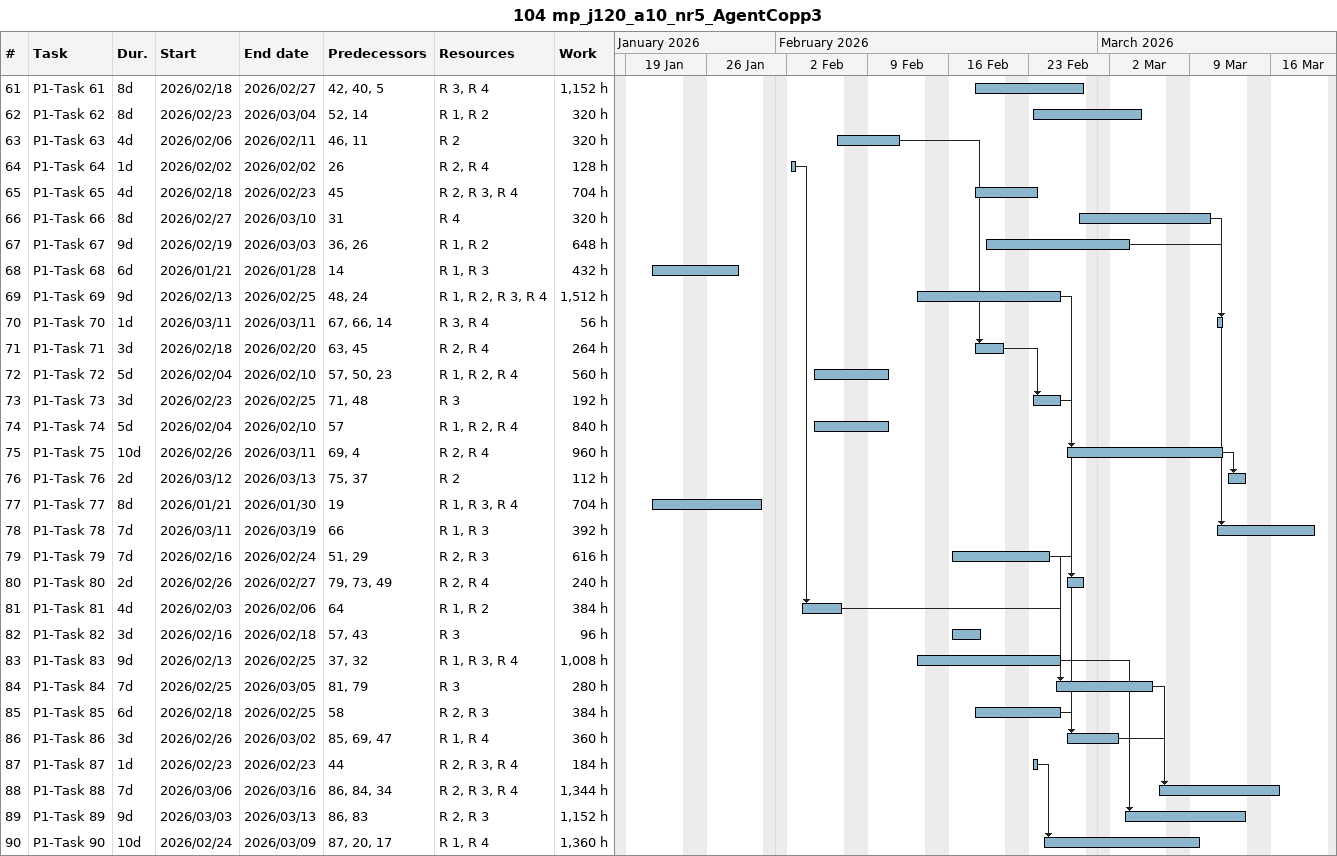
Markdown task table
104 mp_j120_a10_nr5_AgentCopp3

| ID | Task | Duration | Start | Finish | Predecessors | Resources | Work (h) |
|---|---|---|---|---|---|---|---|
| 61 | P1-Task 61 | 8d | 2026-02-18 | 2026-02-27 | 42, 40, 5 | R 3, R 4 | 1152 |
| 62 | P1-Task 62 | 8d | 2026-02-23 | 2026-03-04 | 52, 14 | R 1, R 2 | 320 |
| 63 | P1-Task 63 | 4d | 2026-02-06 | 2026-02-11 | 46, 11 | R 2 | 320 |
| 64 | P1-Task 64 | 1d | 2026-02-02 | 2026-02-02 | 26 | R 2, R 4 | 128 |
| 65 | P1-Task 65 | 4d | 2026-02-18 | 2026-02-23 | 45 | R 2, R 3, R 4 | 704 |
| 66 | P1-Task 66 | 8d | 2026-02-27 | 2026-03-10 | 31 | R 4 | 320 |
| 67 | P1-Task 67 | 9d | 2026-02-19 | 2026-03-03 | 36, 26 | R 1, R 2 | 648 |
| 68 | P1-Task 68 | 6d | 2026-01-21 | 2026-01-28 | 14 | R 1, R 3 | 432 |
| 69 | P1-Task 69 | 9d | 2026-02-13 | 2026-02-25 | 48, 24 | R 1, R 2, R 3, R 4 | 1512 |
| 70 | P1-Task 70 | 1d | 2026-03-11 | 2026-03-11 | 67, 66, 14 | R 3, R 4 | 56 |
| 71 | P1-Task 71 | 3d | 2026-02-18 | 2026-02-20 | 63, 45 | R 2, R 4 | 264 |
| 72 | P1-Task 72 | 5d | 2026-02-04 | 2026-02-10 | 57, 50, 23 | R 1, R 2, R 4 | 560 |
| 73 | P1-Task 73 | 3d | 2026-02-23 | 2026-02-25 | 71, 48 | R 3 | 192 |
| 74 | P1-Task 74 | 5d | 2026-02-04 | 2026-02-10 | 57 | R 1, R 2, R 4 | 840 |
| 75 | P1-Task 75 | 10d | 2026-02-26 | 2026-03-11 | 69, 4 | R 2, R 4 | 960 |
| 76 | P1-Task 76 | 2d | 2026-03-12 | 2026-03-13 | 75, 37 | R 2 | 112 |
| 77 | P1-Task 77 | 8d | 2026-01-21 | 2026-01-30 | 19 | R 1, R 3, R 4 | 704 |
| 78 | P1-Task 78 | 7d | 2026-03-11 | 2026-03-19 | 66 | R 1, R 3 | 392 |
| 79 | P1-Task 79 | 7d | 2026-02-16 | 2026-02-24 | 51, 29 | R 2, R 3 | 616 |
| 80 | P1-Task 80 | 2d | 2026-02-26 | 2026-02-27 | 79, 73, 49 | R 2, R 4 | 240 |
| 81 | P1-Task 81 | 4d | 2026-02-03 | 2026-02-06 | 64 | R 1, R 2 | 384 |
| 82 | P1-Task 82 | 3d | 2026-02-16 | 2026-02-18 | 57, 43 | R 3 | 96 |
| 83 | P1-Task 83 | 9d | 2026-02-13 | 2026-02-25 | 37, 32 | R 1, R 3, R 4 | 1008 |
| 84 | P1-Task 84 | 7d | 2026-02-25 | 2026-03-05 | 81, 79 | R 3 | 280 |
| 85 | P1-Task 85 | 6d | 2026-02-18 | 2026-02-25 | 58 | R 2, R 3 | 384 |
| 86 | P1-Task 86 | 3d | 2026-02-26 | 2026-03-02 | 85, 69, 47 | R 1, R 4 | 360 |
| 87 | P1-Task 87 | 1d | 2026-02-23 | 2026-02-23 | 44 | R 2, R 3, R 4 | 184 |
| 88 | P1-Task 88 | 7d | 2026-03-06 | 2026-03-16 | 86, 84, 34 | R 2, R 3, R 4 | 1344 |
| 89 | P1-Task 89 | 9d | 2026-03-03 | 2026-03-13 | 86, 83 | R 2, R 3 | 1152 |
| 90 | P1-Task 90 | 10d | 2026-02-24 | 2026-03-09 | 87, 20, 17 | R 1, R 4 | 1360 |
